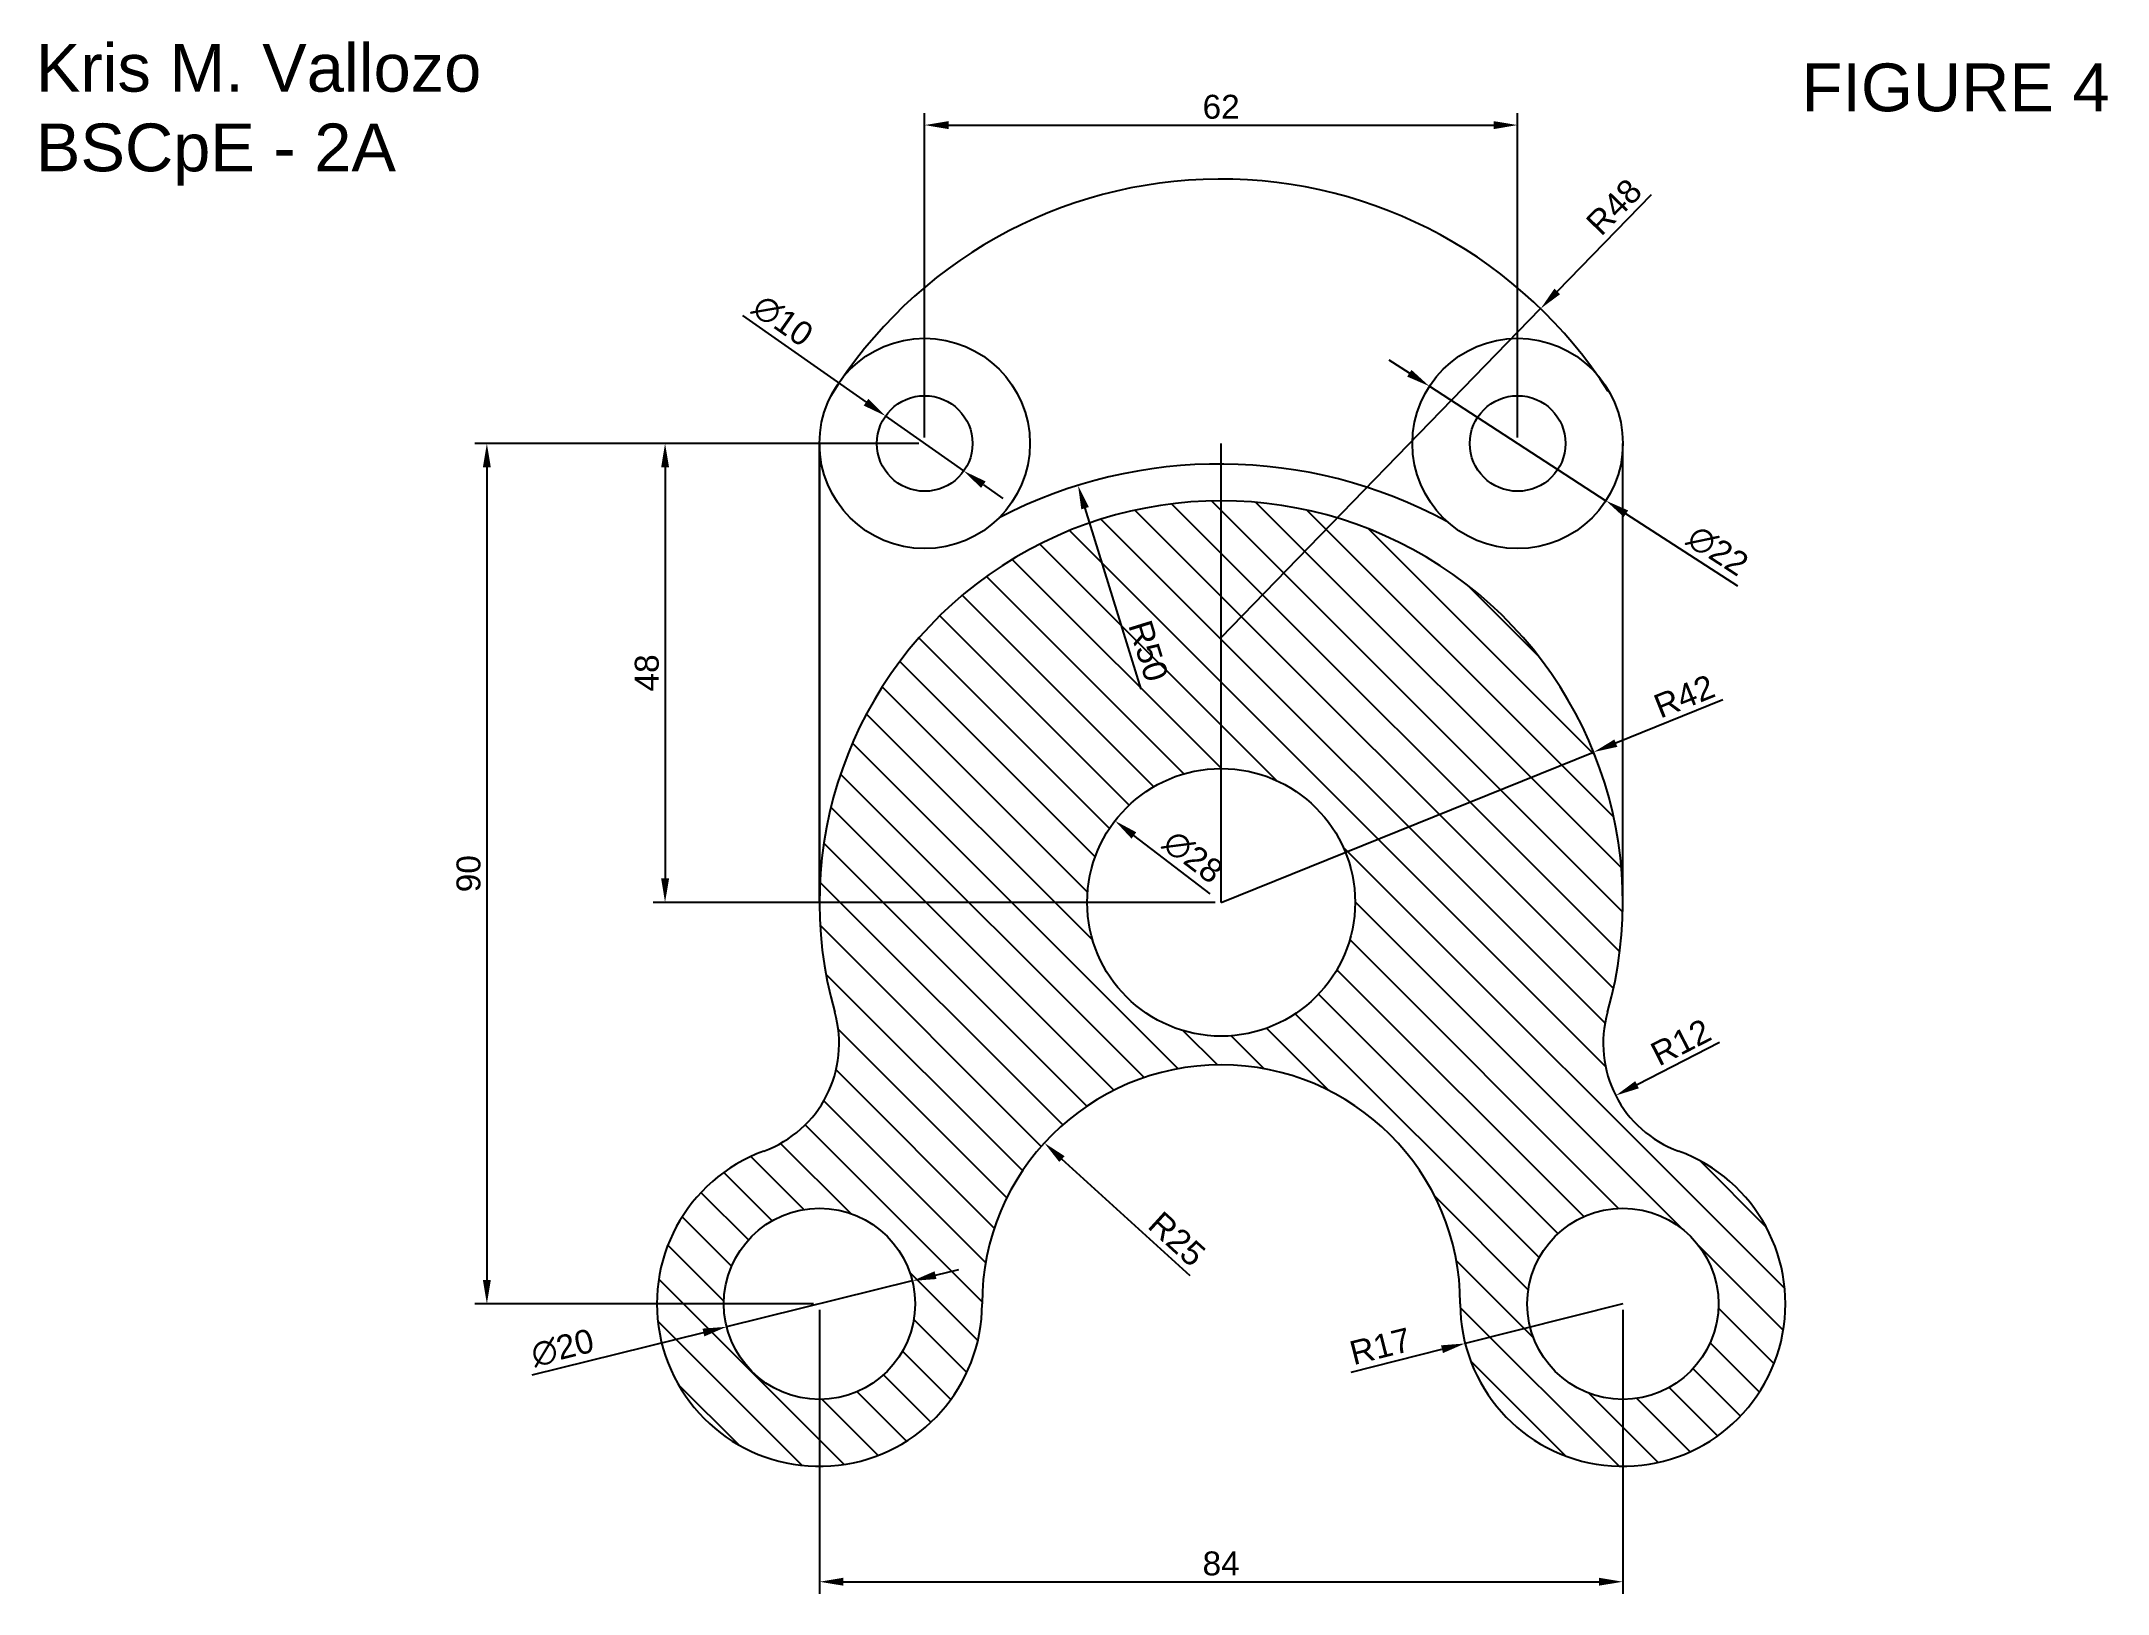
# Model space of a CAD drawing. Header units: inches. Extents: x 54 to 270, y 47 to 210.
import ezdxf

# ---------------------------------------------------------------- set-up
doc = ezdxf.new("R2010")
doc.units = ezdxf.units.IN
doc.header["$MEASUREMENT"] = 0
doc.styles.get("Standard").update_dxf_attribs({"font": 'arial.ttf'})
doc.dimstyles.new('ISO-25', dxfattribs={"dimtxt": 2.5, "dimasz": 2.5, "dimexe": 1.25, "dimexo": 0.625, "dimtad": 1, "dimtxsty": 'Standard', "dimcen": 2.5, "dimclrd": 254, "dimclre": 254, "dimclrt": 254, "dimadec": 0, "dimazin": 0, "dimtfac": 1, "dimtmove": 0, "dimatfit": 3, "dimfxl": 1, "dimarcsym": 0})

# ---------------------------------------------------------------- blocks, each defined once
blk = doc.blocks.new('*D19')
at = {"color": 254, "lineweight": -2, "ltscale": 1e-06, "transparency": 16777216}
for p, q in [((222.37, 193.72), (212.55, 183.61)), ((177.38, 147.36), (210.81, 181.81))]:
    blk.add_line(p, q, dxfattribs=at)
at = {"color": 254, "ltscale": 1e-06, "transparency": 16777216}
blk.add_solid([(212.25, 183.9), (212.85, 183.32), (210.81, 181.81)], dxfattribs=at)
at = {"layer": 'Defpoints', "color": 0, "ltscale": 1e-06, "transparency": 16777216}
for p in [(210.81, 181.81), (177.38, 147.36)]:
    blk.add_point(p, dxfattribs=at)
at = {"color": 254, "ltscale": 1e-06, "transparency": 16777216, "insert": (218.48, 192.45), "char_height": 2.5, "attachment_point": 5, "rotation": 45.863}
blk.add_mtext('R48', dxfattribs=at)
blk = doc.blocks.new('*D20')
at = {"color": 254, "lineweight": -2, "ltscale": 1e-06, "transparency": 16777216}
blk.add_line((169.04, 142), (163.18, 160.93), dxfattribs=at)
at = {"color": 254, "ltscale": 1e-06, "transparency": 16777216}
blk.add_solid([(163.57, 161.05), (162.78, 160.81), (162.44, 163.32)], dxfattribs=at)
at = {"layer": 'Defpoints', "color": 0, "ltscale": 1e-06, "transparency": 16777216}
for p in [(162.44, 163.32), (177.23, 115.56)]:
    blk.add_point(p, dxfattribs=at)
at = {"color": 254, "ltscale": 1e-06, "transparency": 16777216, "insert": (169.79, 146.01), "char_height": 2.5, "attachment_point": 5, "rotation": 287.2068}
blk.add_mtext('R50', dxfattribs=at)
blk = doc.blocks.new('*D21')
at = {"color": 254, "lineweight": -2, "ltscale": 1e-06, "transparency": 16777216}
for p, q in [((197.08, 175.05), (194.98, 176.41)), ((199.18, 173.69), (217.63, 161.72)), ((231.41, 152.78), (219.73, 160.36))]:
    blk.add_line(p, q, dxfattribs=at)
at = {"color": 254, "ltscale": 1e-06, "transparency": 16777216}
for points in [[(197.3, 175.4), (196.85, 174.7), (199.18, 173.69)], [(219.96, 160.7), (219.5, 160.01), (217.63, 161.72)]]:
    blk.add_solid(points, dxfattribs=at)
at = {"layer": 'Defpoints', "color": 0, "ltscale": 1e-06, "transparency": 16777216}
for p in [(199.18, 173.69), (217.63, 161.72)]:
    blk.add_point(p, dxfattribs=at)
at = {"color": 254, "ltscale": 1e-06, "transparency": 16777216, "insert": (229.32, 156.48), "char_height": 2.5, "attachment_point": 5, "rotation": 327.0286}
blk.add_mtext('∅22', dxfattribs=at)
blk = doc.blocks.new('*D22')
at = {"color": 254, "lineweight": -2, "ltscale": 1e-06, "transparency": 16777216}
for p, q in [((229.86, 140.87), (218.67, 136.35)), ((177.4, 119.7), (216.35, 135.42))]:
    blk.add_line(p, q, dxfattribs=at)
at = {"color": 254, "ltscale": 1e-06, "transparency": 16777216}
blk.add_solid([(218.52, 136.74), (218.83, 135.97), (216.35, 135.42)], dxfattribs=at)
at = {"layer": 'Defpoints', "color": 0, "ltscale": 1e-06, "transparency": 16777216}
for p in [(216.35, 135.42), (177.4, 119.7)]:
    blk.add_point(p, dxfattribs=at)
at = {"color": 254, "ltscale": 1e-06, "transparency": 16777216, "insert": (225.82, 141.26), "char_height": 2.5, "attachment_point": 5, "rotation": 21.9725}
blk.add_mtext('R42', dxfattribs=at)
blk = doc.blocks.new('*D23')
at = {"color": 254, "lineweight": -2, "ltscale": 1e-06, "transparency": 16777216}
blk.add_line((174.18, 80.64), (160.76, 92.85), dxfattribs=at)
at = {"color": 254, "ltscale": 1e-06, "transparency": 16777216}
blk.add_solid([(161.04, 93.15), (160.48, 92.54), (158.92, 94.53)], dxfattribs=at)
at = {"layer": 'Defpoints', "color": 0, "ltscale": 1e-06, "transparency": 16777216}
for p in [(158.92, 94.53), (177.4, 77.7)]:
    blk.add_point(p, dxfattribs=at)
at = {"color": 254, "ltscale": 1e-06, "transparency": 16777216, "insert": (172.78, 84.48), "char_height": 2.5, "attachment_point": 5, "rotation": 317.6934}
blk.add_mtext('R25', dxfattribs=at)
blk = doc.blocks.new('*D24')
at = {"color": 254, "lineweight": -2, "ltscale": 1e-06, "transparency": 16777216}
for p, q in [((145.11, 80.1), (125.7, 75.3)), ((147.54, 80.7), (149.97, 81.3)), ((105.35, 70.27), (123.27, 74.7))]:
    blk.add_line(p, q, dxfattribs=at)
at = {"color": 254, "ltscale": 1e-06, "transparency": 16777216}
for points in [[(147.44, 81.11), (147.64, 80.3), (145.11, 80.1)], [(123.17, 75.11), (123.37, 74.3), (125.7, 75.3)]]:
    blk.add_solid(points, dxfattribs=at)
at = {"layer": 'Defpoints', "color": 0, "ltscale": 1e-06, "transparency": 16777216}
for p in [(145.11, 80.1), (125.7, 75.3)]:
    blk.add_point(p, dxfattribs=at)
at = {"color": 254, "ltscale": 1e-06, "transparency": 16777216, "insert": (108.54, 73.09), "char_height": 2.5, "attachment_point": 5, "rotation": 13.8898}
blk.add_mtext('∅20', dxfattribs=at)
blk = doc.blocks.new('*D25')
at = {"color": 254, "lineweight": -2, "ltscale": 1e-06, "transparency": 16777216}
blk.add_line((229.52, 105.03), (220.89, 100.62), dxfattribs=at)
at = {"color": 254, "ltscale": 1e-06, "transparency": 16777216}
blk.add_solid([(220.7, 101), (221.08, 100.25), (218.66, 99.49)], dxfattribs=at)
at = {"layer": 'Defpoints', "color": 0, "ltscale": 1e-06, "transparency": 16777216}
for p in [(229.35, 104.94), (218.66, 99.49)]:
    blk.add_point(p, dxfattribs=at)
at = {"color": 254, "ltscale": 1e-06, "transparency": 16777216, "insert": (225.46, 105.07), "char_height": 2.5, "attachment_point": 5, "rotation": 27.0427}
blk.add_mtext('R12', dxfattribs=at)
blk = doc.blocks.new('*D26')
at = {"color": 254, "lineweight": -2, "ltscale": 1e-06, "transparency": 16777216}
for p, q in [((219.4, 77.7), (202.92, 73.56)), ((190.99, 70.57), (200.49, 72.95))]:
    blk.add_line(p, q, dxfattribs=at)
at = {"color": 254, "ltscale": 1e-06, "transparency": 16777216}
blk.add_solid([(200.39, 73.36), (200.59, 72.55), (202.92, 73.56)], dxfattribs=at)
at = {"layer": 'Defpoints', "color": 0, "ltscale": 1e-06, "transparency": 16777216}
for p in [(219.4, 77.7), (202.92, 73.56)]:
    blk.add_point(p, dxfattribs=at)
at = {"color": 254, "ltscale": 1e-06, "transparency": 16777216, "insert": (194.04, 73.27), "char_height": 2.5, "attachment_point": 5, "rotation": 14.0964}
blk.add_mtext('R17', dxfattribs=at)
blk = doc.blocks.new('*D27')
at = {"color": 254, "lineweight": -2, "ltscale": 1e-06, "transparency": 16777216}
for p, q in [((135.4, 77.08), (135.4, 47.38)), ((219.4, 77.08), (219.4, 47.38)), ((137.9, 48.63), (216.9, 48.63))]:
    blk.add_line(p, q, dxfattribs=at)
at = {"color": 254, "ltscale": 1e-06, "transparency": 16777216}
for points in [[(137.9, 49.05), (137.9, 48.22), (135.4, 48.63)], [(216.9, 49.05), (216.9, 48.22), (219.4, 48.63)]]:
    blk.add_solid(points, dxfattribs=at)
at = {"layer": 'Defpoints', "color": 0, "ltscale": 1e-06, "transparency": 16777216}
for p in [(135.4, 77.7), (219.4, 77.7), (219.4, 48.63)]:
    blk.add_point(p, dxfattribs=at)
at = {"color": 254, "ltscale": 1e-06, "transparency": 16777216, "insert": (177.4, 50.53), "char_height": 2.5, "attachment_point": 5}
blk.add_mtext('84', dxfattribs=at)
blk = doc.blocks.new('*D28')
at = {"color": 254, "lineweight": -2, "ltscale": 1e-06, "transparency": 16777216}
for p, q in [((146.4, 168.33), (146.4, 202.26)), ((148.9, 201.01), (205.9, 201.01)), ((208.4, 168.33), (208.4, 202.26))]:
    blk.add_line(p, q, dxfattribs=at)
at = {"color": 254, "ltscale": 1e-06, "transparency": 16777216}
for points in [[(148.9, 201.42), (148.9, 200.59), (146.4, 201.01)], [(205.9, 201.42), (205.9, 200.59), (208.4, 201.01)]]:
    blk.add_solid(points, dxfattribs=at)
at = {"layer": 'Defpoints', "color": 0, "ltscale": 1e-06, "transparency": 16777216}
for p in [(208.4, 201.01), (146.4, 167.7), (208.4, 167.7)]:
    blk.add_point(p, dxfattribs=at)
at = {"color": 254, "ltscale": 1e-06, "transparency": 16777216, "insert": (177.4, 202.91), "char_height": 2.5, "attachment_point": 5}
blk.add_mtext('62', dxfattribs=at)
blk = doc.blocks.new('*D17')
at = {"color": 254, "lineweight": -2, "ltscale": 1e-06, "transparency": 16777216}
for p, q in [((145.78, 167.7), (118.01, 167.7)), ((119.26, 165.2), (119.26, 122.2)), ((176.78, 119.7), (118.01, 119.7))]:
    blk.add_line(p, q, dxfattribs=at)
at = {"color": 254, "ltscale": 1e-06, "transparency": 16777216}
for points in [[(118.85, 165.2), (119.68, 165.2), (119.26, 167.7)], [(118.85, 122.2), (119.68, 122.2), (119.26, 119.7)]]:
    blk.add_solid(points, dxfattribs=at)
at = {"layer": 'Defpoints', "color": 0, "ltscale": 1e-06, "transparency": 16777216}
for p in [(146.4, 167.7), (119.26, 119.7), (177.4, 119.7)]:
    blk.add_point(p, dxfattribs=at)
at = {"color": 254, "ltscale": 1e-06, "transparency": 16777216, "insert": (117.36, 143.7), "char_height": 2.5, "attachment_point": 5, "rotation": 90}
blk.add_mtext('48', dxfattribs=at)
blk = doc.blocks.new('*D18')
at = {"color": 254, "lineweight": -2, "ltscale": 1e-06, "transparency": 16777216}
for p, q in [((145.78, 167.7), (99.38, 167.7)), ((100.63, 165.2), (100.63, 80.2)), ((134.78, 77.7), (99.38, 77.7))]:
    blk.add_line(p, q, dxfattribs=at)
at = {"color": 254, "ltscale": 1e-06, "transparency": 16777216}
for points in [[(100.21, 165.2), (101.04, 165.2), (100.63, 167.7)], [(100.21, 80.2), (101.04, 80.2), (100.63, 77.7)]]:
    blk.add_solid(points, dxfattribs=at)
at = {"layer": 'Defpoints', "color": 0, "ltscale": 1e-06, "transparency": 16777216}
for p in [(146.4, 167.7), (100.63, 77.7), (135.4, 77.7)]:
    blk.add_point(p, dxfattribs=at)
at = {"color": 254, "ltscale": 1e-06, "transparency": 16777216, "insert": (98.72, 122.7), "char_height": 2.5, "attachment_point": 5, "rotation": 90}
blk.add_mtext('90', dxfattribs=at)
blk = doc.blocks.new('*D29')
at = {"color": 254, "lineweight": -2, "ltscale": 1e-06, "transparency": 16777216}
blk.add_line((176.26, 120.58), (168.28, 126.7), dxfattribs=at)
at = {"color": 254, "ltscale": 1e-06, "transparency": 16777216}
blk.add_solid([(168.53, 127.03), (168.03, 126.37), (166.3, 128.23)], dxfattribs=at)
at = {"layer": 'Defpoints', "color": 0, "ltscale": 1e-06, "transparency": 16777216}
for p in [(166.3, 128.23), (188.51, 111.18)]:
    blk.add_point(p, dxfattribs=at)
at = {"color": 254, "ltscale": 1e-06, "transparency": 16777216, "insert": (174.46, 124.45), "char_height": 2.5, "attachment_point": 5, "rotation": 322.4933}
blk.add_mtext('∅28', dxfattribs=at)
blk = doc.blocks.new('*D30')
at = {"color": 254, "lineweight": -2, "ltscale": 1e-06, "transparency": 16777216}
for p, q in [((127.34, 181.1), (140.27, 172.01)), ((150.49, 164.83), (142.31, 170.58)), ((152.54, 163.39), (154.59, 161.95))]:
    blk.add_line(p, q, dxfattribs=at)
at = {"color": 254, "ltscale": 1e-06, "transparency": 16777216}
for points in [[(140.51, 172.36), (140.03, 171.67), (142.31, 170.58)], [(152.78, 163.73), (152.3, 163.05), (150.49, 164.83)]]:
    blk.add_solid(points, dxfattribs=at)
at = {"layer": 'Defpoints', "color": 0, "ltscale": 1e-06, "transparency": 16777216}
for p in [(142.31, 170.58), (150.49, 164.83)]:
    blk.add_point(p, dxfattribs=at)
at = {"color": 254, "ltscale": 1e-06, "transparency": 16777216, "insert": (131.56, 180.54), "char_height": 2.5, "attachment_point": 5, "rotation": 324.9014}
blk.add_mtext('∅10', dxfattribs=at)

msp = doc.modelspace()

# ---------------------------------------------------------------- hatches: boundary and pattern name
at = {"ltscale": 1e-06}
h = msp.add_hatch(dxfattribs=at)
h.set_pattern_fill('ANSI31', color=256, angle=90)
h.set_pattern_definition([(135, (-3596.1142, -1391.0986), (-2.245064, -2.245064), [])])
h.paths.add_polyline_path([(177.404, 133.702), (177.404, 161.702, 0.4978233), (137.003, 108.223, -0.392938), (129.575, 93.671, 1.9198825), (152.404, 77.702, -1), (202.404, 77.702, 1.9198825), (225.233, 93.671, -0.392938), (217.805, 108.223, 0.4978233), (177.404, 161.702), (177.404, 133.702, -0.4142136), (191.404, 119.702, -1), (163.404, 119.702, -0.4142136)])
h.paths.add_polyline_path([(145.404, 77.702, -1), (125.404, 77.702, -1)], flags=16)
h.paths.add_polyline_path([(229.404, 77.702, -1), (209.404, 77.702, -1)], flags=16)

# ---------------------------------------------------------------- linework, layer by layer
for p, q in [((135.404, 119.702), (135.404, 167.702)), ((135.404, 167.702), (135.404, 119.702)), ((219.404, 119.702), (219.404, 167.702))]:
    msp.add_line(p, q, dxfattribs=at)
at = {"color": 9, "ltscale": 1e-06}
msp.add_line((177.404, 119.702), (177.404, 167.702), dxfattribs=at)
at = {"ltscale": 1e-06}
for centre, radius in [((146.404, 167.702), 11), ((208.404, 167.702), 11), ((146.404, 167.702), 5), ((208.404, 167.702), 5), ((177.404, 119.702), 14), ((135.404, 77.702), 10), ((219.404, 77.702), 10)]:
    msp.add_circle(centre, radius, dxfattribs=at)
for centre, radius, start, end in [((177.381, 147.363), 48, 32.47139, 148.24364), ((177.228, 115.556), 50, 61.52749, 117.43604), ((177.404, 119.702), 42, 344.13923, 195.86077), ((125.46, 104.944), 12, 290.05376, 15.86077), ((229.348, 104.944), 12, 164.13923, 249.94624), ((177.404, 77.702), 25, 0, 180), ((135.404, 77.702), 17, 110.05376, 0), ((219.404, 77.702), 17, 180, 69.94624)]:
    msp.add_arc(centre, radius, start, end, dxfattribs=at)

# ---------------------------------------------------------------- texts
at = {"ltscale": 1e-05, "char_height": 5, "attachment_point": 1}
for s, width, insert in [('Kris M. Vallozo\\PBSCpE - 2A', 80.50623, (53.47, 209.507)), ('\\pxqc,t18;FIGURE 4', 61.15376, (223.618, 207.452))]:
    msp.add_mtext_dynamic_manual_height_columns(s, width=width, gutter_width=12.5, heights=[0], dxfattribs=dict(at, insert=insert))

# ---------------------------------------------------------------- dimensions: what is measured, and where the dimension line sits
at = {"ltscale": 1e-06}
for base, p1, p2, picture, middle in [((208.404, 201.008), (146.404, 167.702), (208.404, 167.702), '*D28', (177.404, 202.909)), ((219.404, 48.632), (135.404, 77.702), (219.404, 77.702), '*D27', (177.404, 50.533))]:
    dim = msp.add_linear_dim(base=base, p1=p1, p2=p2, dimstyle='ISO-25', dxfattribs=at)
    dim.commit()
    dim.dimension.update_dxf_attribs({"geometry": picture, "text_midpoint": middle})
for center, mpoint, picture, middle in [((177.381, 147.363), (210.808, 181.811), '*D19', (219.849, 191.129)), ((177.228, 115.556), (162.437, 163.318), '*D20', (167.972, 145.445)), ((177.404, 119.702), (216.353, 135.417), '*D22', (226.519, 139.518)), ((229.348, 104.944), (218.66, 99.488), '*D25', (226.319, 103.398)), ((177.404, 77.702), (158.915, 94.529), '*D23', (171.502, 83.073)), ((219.404, 77.702), (202.916, 73.562), '*D26', (194.495, 71.447))]:
    dim = msp.add_radius_dim(center=center, mpoint=mpoint, dimstyle='ISO-25', dxfattribs=at)
    dim.commit()
    dim.dimension.update_dxf_attribs({"geometry": picture, "text_midpoint": middle, "dimtype": 164})
for p1, p2, picture, middle in [((150.495, 164.827), (142.313, 170.577), '*D30', (130.429, 178.929)), ((199.176, 173.688), (217.632, 161.716), '*D21', (228.248, 154.829)), ((188.51, 111.178), (166.298, 128.226), '*D29', (173.262, 122.881)), ((145.112, 80.103), (125.696, 75.301), '*D24', (109.016, 71.177))]:
    dim = msp.add_diameter_dim_2p(p1=p1, p2=p2, dimstyle='ISO-25', dxfattribs=at)
    dim.commit()
    dim.dimension.update_dxf_attribs({"geometry": picture, "text_midpoint": middle, "dimtype": 163})
for base, p2, picture, middle in [((100.626, 77.702), (135.404, 77.702), '*D18', (98.725, 122.702)), ((119.262, 119.702), (177.404, 119.702), '*D17', (117.36, 143.702))]:
    dim = msp.add_linear_dim(base=base, p1=(146.404, 167.702), p2=p2, angle=90, dimstyle='ISO-25', dxfattribs=at)
    dim.commit()
    dim.dimension.update_dxf_attribs({"geometry": picture, "text_midpoint": middle})

doc.saveas('drawing.dxf')
